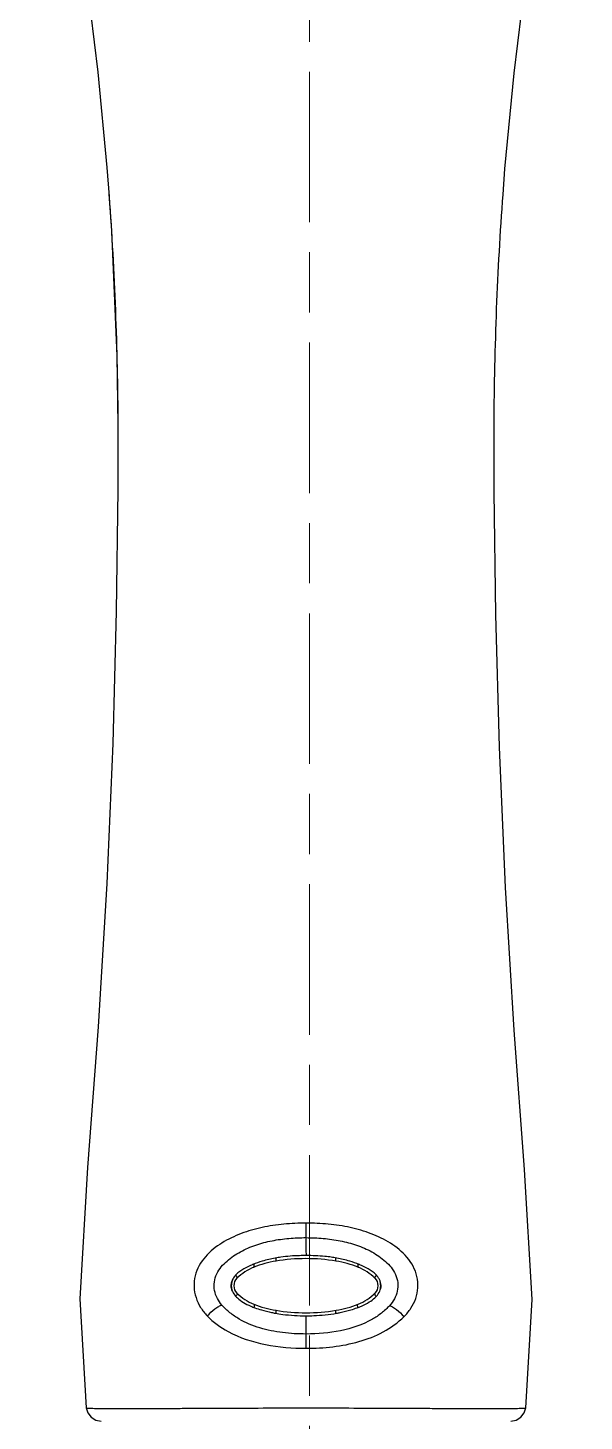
# Model space of a CAD drawing. Header units: millimetres. Extents: x 5308 to 9632, y 1173 to 3839.
# Drawn here: x 8981.6 to 9018.6, y 3436.2 to 3528.8 of the extents above; entities that cross this region are included whole.
import ezdxf

# ---------------------------------------------------------------- set-up
doc = ezdxf.new("R2010")
doc.units = ezdxf.units.MM
doc.header["$LTSCALE"] = 4
doc.linetypes.add('CENTER', pattern=[2.25, 1.25, -0.25, 0.5, -0.25])
doc.linetypes.add('CENTER2', pattern=[28.575, 19.05, -3.175, 3.175, -3.175])
doc.layers.get('0').update_dxf_attribs({"linetype": 'CONTINUOUS'})
doc.layers.add('Cneter', color=1, linetype='CENTER2', lineweight=13)

# ---------------------------------------------------------------- blocks, each defined once
blk = doc.blocks.new("rodskjfkldsjf'")
at = {"color": 7, "linetype": 'Continuous'}
for p, q in [((8761.639, 2642.166), (8761.498, 2642.167)), ((8815.598, 2629.664), (8814.636, 2629.663)), ((8820.794, 2629.661), (8822.949, 2629.661)), ((8761.597, 2617.157), (8761.735, 2617.158)), ((8744.471, 2616.424), (8746.39, 2616.571))]:
    blk.add_line(p, q, dxfattribs=at)
for points in [[(8746.259, 2642.762), (8744.561, 2642.892), (8738.199, 2643.495), (8732.193, 2644.23), (8726.511, 2645.079), (8721.119, 2646.024), (8716.023, 2647.068), (8711.654, 2648.154)], [(8826.91, 2644.271), (8819.708, 2644.706), (8811.059, 2644.187), (8801.811, 2643.491), (8792.327, 2642.926), (8782.995, 2642.521), (8774.171, 2642.279), (8766.033, 2642.168), (8761.639, 2642.166)], [(8827.793, 2643.278), (8827.727, 2643.636), (8827.533, 2643.95), (8827.247, 2644.169), (8826.91, 2644.271)], [(8746.246, 2616.56), (8748.65, 2616.722), (8756.978, 2617.084), (8761.598, 2617.157)], [(8761.735, 2617.158), (8765.876, 2617.156), (8773.981, 2617.049), (8782.755, 2616.81), (8792.063, 2616.41), (8801.592, 2615.847), (8810.931, 2615.146), (8819.67, 2614.617), (8826.91, 2615.052)], [(8711.654, 2611.17), (8716.011, 2612.253), (8721.094, 2613.294), (8726.472, 2614.238), (8732.139, 2615.085), (8738.129, 2615.821), (8744.471, 2616.424)], [(8826.91, 2615.052), (8827.247, 2615.154), (8827.533, 2615.373), (8827.727, 2615.687), (8827.793, 2616.045)]]:
    blk.add_lwpolyline(points, dxfattribs=at)
for centre, radius, start, end in [((8820.801, 2631.828), 3.485, 136.0001, 158.19859), ((8819.138, 2633.183), 1.559, 131.84867, 134.42294), ((8819.073, 2633.256), 1.461, 126.36885, 131.85776), ((8818.793, 2633.767), 0.695, 43.9999, 136.0001), ((8816.786, 2631.828), 3.485, 21.80141, 43.9999), ((8824.062, 2630.524), 6.998, 158.19859, 170.59239), ((8822.435, 2631.111), 5.469, 156.99421, 157.65211), ((8813.524, 2630.524), 6.998, 9.40761, 21.80141), ((8815.606, 2631.355), 4.957, 21.83382, 23.80859), ((8815.183, 2631.184), 5.414, 20.39015, 21.83954), ((8825.065, 2630.234), 8.244, 163.4985, 169.74404), ((8825.79, 2630.094), 8.982, 169.69181, 172.03419), ((8829.266, 2629.661), 12.273, 170.59239, 189.40761), ((8808.32, 2629.661), 12.273, 350.59239, 9.40761), ((8825.79, 2629.229), 8.982, 187.96581, 190.30819), ((8825.065, 2629.089), 8.244, 190.25596, 196.5015), ((8824.062, 2628.799), 6.998, 189.40761, 201.80141), ((8813.524, 2628.799), 6.998, 338.19859, 350.59239), ((8822.435, 2628.212), 5.469, 202.3479, 203.00557), ((8820.801, 2627.495), 3.485, 201.80141, 223.9999), ((8816.786, 2627.495), 3.485, 316.0001, 338.19859), ((8815.579, 2627.98), 4.986, 336.43653, 338.1684), ((8815.175, 2628.142), 5.422, 338.16674, 339.65897), ((8819.139, 2626.14), 1.56, 225.57713, 228.14104), ((8819.073, 2626.067), 1.461, 228.13198, 233.59848), ((8818.793, 2625.556), 0.695, 223.9999, 316.0001), ((8818.802, 2625.713), 1.016, 284.02554, 287.05085)]:
    blk.add_arc(centre, radius, start, end, dxfattribs=at)
for points, knots in [([(8826.911, 2615.052), (8826.913, 2615.052), (8826.916, 2615.061), (8826.918, 2615.073), (8826.922, 2615.097), (8826.927, 2615.145), (8826.932, 2615.228), (8826.937, 2615.353), (8826.942, 2615.512), (8826.947, 2615.704), (8826.951, 2615.931), (8826.955, 2616.299), (8826.957, 2616.839), (8826.958, 2617.579), (8826.956, 2618.433), (8826.952, 2619.394), (8826.947, 2620.452), (8826.939, 2622.03), (8826.928, 2624.162), (8826.919, 2626.858), (8826.916, 2629.659), (8826.919, 2632.461), (8826.928, 2635.159), (8826.939, 2637.294), (8826.947, 2638.875), (8826.952, 2639.934), (8826.956, 2640.894), (8826.958, 2641.748), (8826.957, 2642.487), (8826.955, 2643.027), (8826.95, 2643.396), (8826.947, 2643.622), (8826.942, 2643.815), (8826.937, 2643.973), (8826.932, 2644.097), (8826.927, 2644.179), (8826.922, 2644.226), (8826.918, 2644.25), (8826.915, 2644.263), (8826.913, 2644.271), (8826.911, 2644.271)], [0, 0, 0, 0, 0.000213, 0.000709, 0.001506, 0.002604, 0.005699, 0.009978, 0.015424, 0.02203, 0.029787, 0.038688, 0.059842, 0.08523, 0.11456, 0.147541, 0.183873, 0.223236, 0.309513, 0.402728, 0.499922, 0.597075, 0.690376, 0.776876, 0.816296, 0.852633, 0.885587, 0.914889, 0.940276, 0.961442, 0.970347, 0.978103, 0.984699, 0.990127, 0.994376, 0.997436, 0.998519, 0.999303, 0.999791, 1, 1, 1, 1]), ([(8761.498, 2642.167), (8758.95, 2642.185), (8753.866, 2642.293), (8748.789, 2642.577), (8746.259, 2642.762)], [0, 0, 0, 0, 0.501228, 1, 1, 1, 1]), ([(8820.849, 2636.18), (8820.681, 2636.349), (8820.307, 2636.656), (8819.653, 2636.985), (8818.925, 2637.139), (8817.938, 2637.053), (8816.833, 2636.449), (8815.929, 2635.304), (8815.297, 2634.003), (8814.889, 2632.601), (8814.676, 2631.143), (8814.637, 2630.158), (8814.636, 2629.663)], [0, 0, 0, 0, 0.061319, 0.123627, 0.186933, 0.250607, 0.375237, 0.497968, 0.621302, 0.746233, 0.872668, 1, 1, 1, 1]), ([(8815.598, 2629.664), (8815.599, 2630.046), (8815.631, 2630.808), (8815.784, 2631.938), (8816.069, 2633.03), (8816.439, 2633.888), (8816.828, 2634.514), (8817.166, 2634.946), (8817.556, 2635.336), (8818.034, 2635.633), (8818.585, 2635.79), (8819.341, 2635.755), (8819.849, 2635.458), (8820.119, 2635.214)], [0, 0, 0, 0, 0.128126, 0.255475, 0.381368, 0.505409, 0.566828, 0.62795, 0.688981, 0.750863, 0.814335, 0.878227, 1, 1, 1, 1]), ([(8820.119, 2635.214), (8820.138, 2635.284), (8820.215, 2635.444), (8820.444, 2635.781), (8820.675, 2636.027), (8820.849, 2636.18)], [0, 0, 0, 0, 0.177946, 0.431749, 1, 1, 1, 1]), ([(8822.949, 2629.661), (8822.949, 2630.258), (8822.89, 2631.446), (8822.559, 2633.188), (8821.926, 2634.82), (8821.25, 2635.774), (8820.849, 2636.18)], [0, 0, 0, 0, 0.255255, 0.507811, 0.755718, 1, 1, 1, 1]), ([(8819.16, 2634.564), (8819.04, 2634.622), (8818.768, 2634.693), (8818.502, 2634.604), (8818.383, 2634.543)], [0, 0, 0, 0, 0.499074, 1, 1, 1, 1]), ([(8820.119, 2635.214), (8820.3, 2635.053), (8820.63, 2634.691), (8821.321, 2633.663), (8821.877, 2631.951), (8822.001, 2630.432), (8822.003, 2629.662)], [0, 0, 0, 0, 0.120819, 0.242804, 0.616008, 1, 1, 1, 1]), ([(8818.047, 2634.296), (8817.9, 2634.152), (8817.664, 2633.807), (8817.481, 2633.438), (8817.4, 2633.248)], [0, 0, 0, 0, 0.499467, 1, 1, 1, 1]), ([(8818.083, 2634.331), (8818.115, 2634.306), (8818.161, 2634.274), (8818.223, 2634.246), (8818.251, 2634.24), (8818.262, 2634.239)], [0, 0, 0, 0, 0.595274, 0.825309, 1, 1, 1, 1]), ([(8818.262, 2634.239), (8818.266, 2634.239), (8818.277, 2634.24), (8818.288, 2634.244), (8818.294, 2634.249)], [0, 0, 0, 0, 0.292783, 1, 1, 1, 1]), ([(8819.234, 2634.53), (8819.125, 2634.581), (8818.887, 2634.645), (8818.641, 2634.622), (8818.525, 2634.59)], [0, 0, 0, 0, 0.497524, 1, 1, 1, 1]), ([(8819.326, 2634.238), (8819.323, 2634.238), (8819.311, 2634.238), (8819.299, 2634.243), (8819.293, 2634.249)], [0, 0, 0, 0, 0.289368, 1, 1, 1, 1]), ([(8819.504, 2634.324), (8819.473, 2634.3), (8819.427, 2634.269), (8819.365, 2634.243), (8819.338, 2634.238), (8819.326, 2634.238)], [0, 0, 0, 0, 0.590777, 0.821413, 1, 1, 1, 1]), ([(8819.872, 2633.869), (8819.791, 2633.998), (8819.671, 2634.165), (8819.525, 2634.308), (8819.487, 2634.342)], [0, 0, 0, 0, 0.747146, 1, 1, 1, 1]), ([(8817.356, 2633.119), (8817.382, 2633.112), (8817.428, 2633.102), (8817.485, 2633.096), (8817.521, 2633.098), (8817.545, 2633.103), (8817.561, 2633.114), (8817.565, 2633.123)], [0, 0, 0, 0, 0.36319, 0.657604, 0.773536, 0.867526, 1, 1, 1, 1]), ([(8820.054, 2633.1), (8820.05, 2633.101), (8820.037, 2633.105), (8820.025, 2633.114), (8820.022, 2633.123)], [0, 0, 0, 0, 0.305697, 1, 1, 1, 1]), ([(8820.236, 2633.118), (8820.202, 2633.108), (8820.152, 2633.097), (8820.09, 2633.094), (8820.065, 2633.097), (8820.054, 2633.1)], [0, 0, 0, 0, 0.585208, 0.817172, 1, 1, 1, 1]), ([(8820.621, 2631.693), (8820.607, 2631.773), (8820.546, 2632.089), (8820.469, 2632.403), (8820.401, 2632.634)], [0, 0, 0, 0, 0.251344, 1, 1, 1, 1]), ([(8816.895, 2631.339), (8816.875, 2631.201), (8816.81, 2630.644), (8816.791, 2630.082), (8816.793, 2629.661)], [0, 0, 0, 0, 0.24879, 1, 1, 1, 1]), ([(8817.158, 2631.668), (8817.157, 2631.66), (8817.141, 2631.653), (8817.121, 2631.649), (8817.083, 2631.645), (8817.025, 2631.645), (8816.975, 2631.649), (8816.948, 2631.652)], [0, 0, 0, 0, 0.100454, 0.18995, 0.30693, 0.614953, 1, 1, 1, 1]), ([(8820.625, 2631.649), (8820.599, 2631.647), (8820.552, 2631.644), (8820.498, 2631.644), (8820.463, 2631.649), (8820.444, 2631.653), (8820.429, 2631.661), (8820.428, 2631.668)], [0, 0, 0, 0, 0.38502, 0.691729, 0.807994, 0.897273, 1, 1, 1, 1]), ([(8820.794, 2629.661), (8820.793, 2629.832), (8820.778, 2630.512), (8820.71, 2631.192), (8820.621, 2631.693)], [0, 0, 0, 0, 0.251367, 1, 1, 1, 1]), ([(8814.636, 2629.663), (8814.637, 2629.172), (8814.675, 2628.192), (8814.885, 2626.742), (8815.287, 2625.347), (8815.911, 2624.051), (8816.8, 2622.906), (8817.887, 2622.289), (8818.865, 2622.181), (8819.593, 2622.318), (8820.251, 2622.632), (8820.63, 2622.929), (8820.799, 2623.095)], [0, 0, 0, 0, 0.127312, 0.253738, 0.378674, 0.502018, 0.62472, 0.749238, 0.812892, 0.876249, 0.93863, 1, 1, 1, 1]), ([(8815.598, 2629.663), (8815.747, 2629.66), (8816.046, 2629.657), (8816.444, 2629.652), (8816.693, 2629.665), (8816.793, 2629.67)], [0, 0, 0, 0, 0.374956, 0.749881, 1, 1, 1, 1]), ([(8820.08, 2624.074), (8819.945, 2623.956), (8819.643, 2623.743), (8819.113, 2623.551), (8818.539, 2623.54), (8817.994, 2623.708), (8817.527, 2624.014), (8817.013, 2624.534), (8816.497, 2625.295), (8816.061, 2626.315), (8815.78, 2627.402), (8815.629, 2628.525), (8815.599, 2629.284), (8815.598, 2629.664)], [0, 0, 0, 0, 0.060586, 0.123055, 0.186918, 0.250389, 0.312111, 0.373024, 0.495262, 0.619141, 0.744869, 0.872053, 1, 1, 1, 1]), ([(8816.793, 2629.661), (8816.792, 2629.521), (8816.798, 2628.961), (8816.836, 2628.4), (8816.895, 2627.984)], [0, 0, 0, 0, 0.25088, 1, 1, 1, 1]), ([(8822.003, 2629.662), (8822.004, 2629.142), (8821.944, 2628.107), (8821.645, 2626.597), (8821.165, 2625.416), (8820.601, 2624.597), (8820.265, 2624.234), (8820.08, 2624.074)], [0, 0, 0, 0, 0.256635, 0.510101, 0.757538, 0.879274, 1, 1, 1, 1]), ([(8820.617, 2627.611), (8820.648, 2627.779), (8820.752, 2628.458), (8820.792, 2629.145), (8820.794, 2629.661)], [0, 0, 0, 0, 0.248319, 1, 1, 1, 1]), ([(8820.799, 2623.095), (8821.213, 2623.495), (8822.076, 2624.7), (8822.815, 2626.974), (8822.951, 2628.761), (8822.949, 2629.661)], [0, 0, 0, 0, 0.244495, 0.617771, 1, 1, 1, 1]), ([(8817.158, 2627.655), (8817.157, 2627.663), (8817.141, 2627.67), (8817.121, 2627.674), (8817.083, 2627.678), (8817.025, 2627.678), (8816.975, 2627.674), (8816.948, 2627.671)], [0, 0, 0, 0, 0.100454, 0.18995, 0.30693, 0.614953, 1, 1, 1, 1]), ([(8820.402, 2626.693), (8820.469, 2626.919), (8820.544, 2627.225), (8820.603, 2627.533), (8820.617, 2627.611)], [0, 0, 0, 0, 0.74869, 1, 1, 1, 1]), ([(8820.625, 2627.674), (8820.599, 2627.676), (8820.553, 2627.679), (8820.498, 2627.679), (8820.463, 2627.674), (8820.444, 2627.67), (8820.429, 2627.662), (8820.428, 2627.655)], [0, 0, 0, 0, 0.385008, 0.691729, 0.808001, 0.897284, 1, 1, 1, 1]), ([(8817.565, 2626.2), (8817.561, 2626.209), (8817.545, 2626.22), (8817.521, 2626.225), (8817.485, 2626.227), (8817.428, 2626.221), (8817.382, 2626.211), (8817.356, 2626.204)], [0, 0, 0, 0, 0.132445, 0.226376, 0.342214, 0.636609, 1, 1, 1, 1]), ([(8817.4, 2626.075), (8817.481, 2625.885), (8817.664, 2625.516), (8817.9, 2625.171), (8818.047, 2625.027)], [0, 0, 0, 0, 0.500533, 1, 1, 1, 1]), ([(8819.487, 2624.981), (8819.529, 2625.018), (8819.685, 2625.173), (8819.812, 2625.355), (8819.898, 2625.496)], [0, 0, 0, 0, 0.252835, 1, 1, 1, 1]), ([(8820.022, 2626.2), (8820.026, 2626.21), (8820.042, 2626.221), (8820.068, 2626.226), (8820.107, 2626.229), (8820.166, 2626.223), (8820.215, 2626.211), (8820.241, 2626.204)], [0, 0, 0, 0, 0.133909, 0.228441, 0.344707, 0.639005, 1, 1, 1, 1]), ([(8818.294, 2625.074), (8818.286, 2625.081), (8818.266, 2625.086), (8818.239, 2625.081), (8818.201, 2625.068), (8818.147, 2625.039), (8818.105, 2625.009), (8818.083, 2624.991)], [0, 0, 0, 0, 0.135073, 0.23003, 0.346564, 0.641021, 1, 1, 1, 1]), ([(8818.206, 2624.891), (8818.277, 2624.838), (8818.429, 2624.747), (8818.679, 2624.664), (8818.941, 2624.669), (8819.103, 2624.73), (8819.18, 2624.768)], [0, 0, 0, 0, 0.257105, 0.508061, 0.751652, 1, 1, 1, 1]), ([(8818.396, 2624.778), (8818.498, 2624.735), (8818.716, 2624.681), (8818.941, 2624.7), (8819.048, 2624.727)], [0, 0, 0, 0, 0.499286, 1, 1, 1, 1]), ([(8819.293, 2625.074), (8819.3, 2625.081), (8819.32, 2625.087), (8819.347, 2625.084), (8819.385, 2625.073), (8819.438, 2625.046), (8819.479, 2625.018), (8819.501, 2625.002)], [0, 0, 0, 0, 0.141981, 0.237966, 0.354167, 0.645214, 1, 1, 1, 1]), ([(8820.799, 2623.095), (8820.627, 2623.25), (8820.399, 2623.501), (8820.174, 2623.842), (8820.099, 2624.004), (8820.08, 2624.074)], [0, 0, 0, 0, 0.567966, 0.822027, 1, 1, 1, 1]), ([(8746.39, 2616.571), (8748.914, 2616.753), (8753.981, 2617.034), (8759.054, 2617.14), (8761.597, 2617.157)], [0, 0, 0, 0, 0.498772, 1, 1, 1, 1])]:
    blk.add_open_spline(points, degree=3, knots=knots, dxfattribs=at)
for points in [[(8818.383, 2634.543), (8818.322, 2634.511), (8818.263, 2634.474), (8818.207, 2634.433)], [(8819.487, 2634.342), (8819.389, 2634.43), (8819.279, 2634.508), (8819.16, 2634.564)], [(8820.141, 2633.356), (8820.063, 2633.532), (8819.974, 2633.705), (8819.872, 2633.869)], [(8817.376, 2633.19), (8817.294, 2632.989), (8817.223, 2632.783), (8817.161, 2632.575)], [(8820.401, 2632.634), (8820.358, 2632.781), (8820.31, 2632.927), (8820.257, 2633.07)], [(8817.161, 2626.748), (8817.223, 2626.54), (8817.294, 2626.334), (8817.376, 2626.133)], [(8820.259, 2626.257), (8820.312, 2626.401), (8820.359, 2626.546), (8820.402, 2626.693)], [(8819.898, 2625.496), (8819.993, 2625.653), (8820.076, 2625.818), (8820.15, 2625.986)], [(8819.18, 2624.768), (8819.291, 2624.824), (8819.394, 2624.898), (8819.487, 2624.981)]]:
    blk.add_open_spline(points, degree=3, dxfattribs=at)

msp = doc.modelspace()

# ---------------------------------------------------------------- linework, layer by layer
at = {"layer": 'Cneter', "linetype": 'CENTER', "ltscale": 2}
msp.add_open_spline([(9000.321, 3609.654), (9000.321, 3560.387), (9000.321, 3292.644)], degree=1, knots=[0, 0, 0.9078632, 0.9805334, 0.9805334], dxfattribs=at)

# ---------------------------------------------------------------- block references
at = {"color": 0, "rotation": 270}
msp.add_blockref("rodskjfkldsjf'", (6370.433, 12263.961), dxfattribs=at)

doc.saveas('drawing.dxf')
